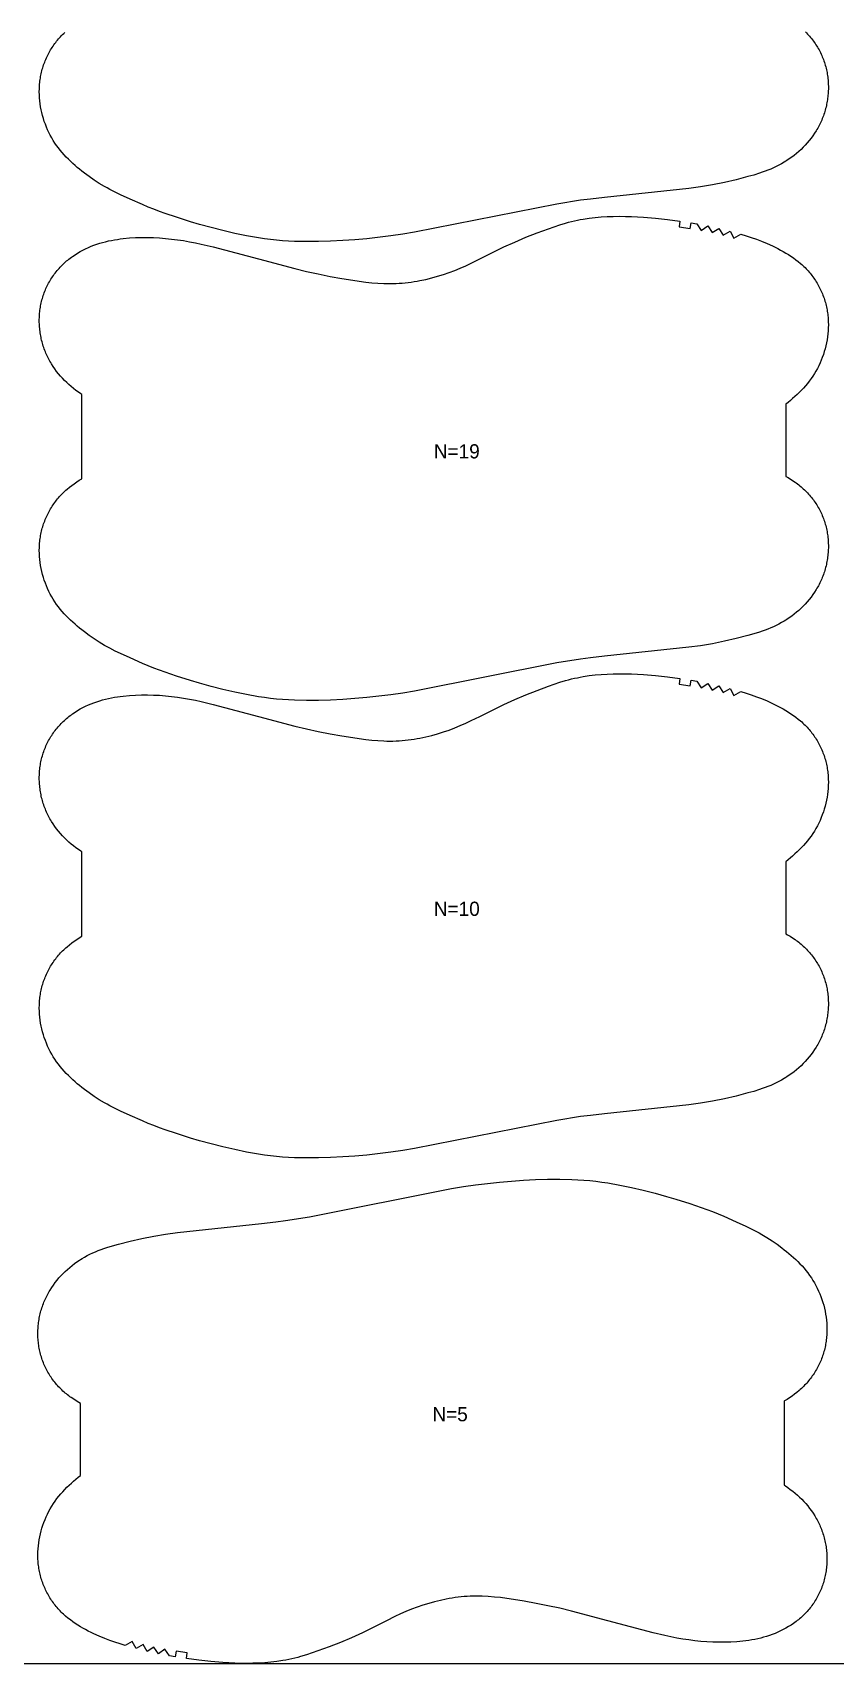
# Model space of a CAD drawing. Header units: inches. Extents: x 0 to 1970, y -81 to 1075.
# Drawn here: x 1126 to 1409, y -81 to 492 of the extents above; entities that cross this region are included whole.
import ezdxf

# ---------------------------------------------------------------- set-up
doc = ezdxf.new("R2010")
doc.units = ezdxf.units.IN

msp = doc.modelspace()

# ---------------------------------------------------------------- linework, layer by layer
at = {"layer": '1'}
for points in [[(0.4971, -81.331), (1970.2823, -81.331), (1970.2823, 1074.6588), (0.4971, 1074.6588), (0.4971, -81.331)], [(1235.0602, 405.9439), (1243.4704, 404.7017), (1245.5853, 404.4778), (1247.7046, 404.3052), (1249.827, 404.1957), (1250.8889, 404.1682), (1251.9511, 404.1609), (1253.0133, 404.1748), (1254.0752, 404.2101), (1255.1364, 404.2663), (1256.1964, 404.343), (1257.255, 404.4399), (1258.3115, 404.5567), (1259.3658, 404.6931), (1260.4172, 404.8486), (1261.4656, 405.0229), (1262.5106, 405.2154), (1264.5904, 405.6532), (1266.6554, 406.1577), (1268.7046, 406.7246), (1270.7368, 407.3504), (1272.7497, 408.035), (1274.7409, 408.7791), (1276.7078, 409.5832), (1278.6495, 410.4456), (1280.5706, 411.3544), (1283.5364, 412.8308), (1291.9892, 417.0387), (1295.8614, 418.7932), (1299.7808, 420.4411), (1303.7362, 421.9978), (1307.7258, 423.4677), (1309.734, 424.1682), (1311.754, 424.8323), (1313.7887, 425.4449), (1314.8126, 425.7271), (1315.8413, 425.9908), (1316.8752, 426.2345), (1317.9137, 426.4582), (1318.9566, 426.6626), (1320.0032, 426.8482), (1322.1059, 427.1652), (1324.2177, 427.4135), (1326.3353, 427.5978), (1328.457, 427.7245), (1330.5813, 427.8), (1332.707, 427.8308), (1334.8328, 427.8225), (1336.958, 427.7759), (1339.0819, 427.6906), (1341.2037, 427.5664), (1345.4395, 427.2069), (1349.6645, 426.7298), (1354.0163, 426.1462), (1353.7302, 424.1668), (1357.6433, 423.5613), (1357.9692, 425.5346), (1359.9407, 425.198), (1361.5365, 422.8733), (1363.8709, 424.4538), (1365.4015, 422.0878), (1367.7785, 423.6004), (1369.2357, 421.189), (1371.658, 422.628), (1373.042, 420.1734), (1375.5071, 421.5389), (1377.3283, 420.9775), (1379.1387, 420.3832), (1380.9358, 419.7514), (1382.7171, 419.0775), (1384.6828, 418.2702), (1386.6212, 417.3994), (1387.5788, 416.9387), (1388.5279, 416.4603), (1389.4679, 415.9634), (1390.3983, 415.4476), (1391.3182, 414.9121), (1392.2259, 414.3556), (1393.1191, 413.777), (1393.9959, 413.1749), (1394.8541, 412.5481), (1395.6915, 411.8953), (1396.5062, 411.2152), (1396.9044, 410.8646), (1397.2961, 410.5066), (1397.681, 410.1413), (1398.0591, 409.7687), (1398.4302, 409.3889), (1398.7942, 409.0021), (1399.1509, 408.6085), (1399.5003, 408.2082), (1399.8422, 407.8013), (1400.1764, 407.3881), (1400.5029, 406.9687), (1400.8216, 406.5431), (1401.1322, 406.1117), (1401.4347, 405.6745), (1401.729, 405.2316), (1402.0149, 404.7833), (1402.2923, 404.3297), (1402.5611, 403.8709), (1402.8211, 403.4071), (1403.0724, 402.9385), (1403.3147, 402.4653), (1403.548, 401.9875), (1403.7722, 401.5055), (1403.9873, 401.0194), (1404.1932, 400.5293), (1404.3897, 400.0354), (1404.5768, 399.538), (1404.7545, 399.0372), (1404.9226, 398.5331), (1405.081, 398.026), (1405.2298, 397.516), (1405.3687, 397.0033), (1405.4977, 396.4881), (1405.6167, 395.9705), (1405.7258, 395.4508), (1405.8248, 394.9291), (1405.9139, 394.4056), (1405.9932, 393.8804), (1406.0628, 393.3539), (1406.1226, 392.826), (1406.1728, 392.2971), (1406.2135, 391.7673), (1406.2447, 391.2368), (1406.2666, 390.7058), (1406.2823, 389.6428), (1406.2613, 388.5798), (1406.2041, 387.5183), (1406.1114, 386.4597), (1405.9837, 385.4049), (1405.8216, 384.3548), (1405.6256, 383.3105), (1405.3962, 382.2726), (1405.1342, 381.2423), (1404.84, 380.2204), (1404.5141, 379.2078), (1404.1572, 378.2055), (1403.7692, 377.2148), (1403.3503, 376.2369), (1402.9006, 375.2733), (1402.42, 374.3252), (1401.9086, 373.3941), (1401.3665, 372.4811), (1400.7938, 371.5877), (1400.1908, 370.715), (1399.5592, 369.8625), (1398.9009, 369.0298), (1398.2179, 368.2163), (1397.5122, 367.4215), (1396.7858, 366.6447), (1396.0406, 365.8855), (1395.2785, 365.1432), (1394.5014, 364.4173), (1393.7102, 363.7073), (1392.9056, 363.0128), (1392.0885, 362.3331), (1391.2823, 361.6974), (1391.2823, 336.3363), (1391.8607, 336.0239), (1392.7789, 335.4877), (1393.6784, 334.9208), (1394.5577, 334.3232), (1394.9893, 334.0129), (1395.4152, 333.6951), (1395.8353, 333.3697), (1396.2494, 333.0367), (1396.6573, 332.6963), (1397.0588, 332.3483), (1397.4537, 331.9929), (1397.8417, 331.63), (1398.2228, 331.2597), (1398.5968, 330.8821), (1398.9635, 330.4973), (1399.3227, 330.1056), (1399.6743, 329.707), (1400.0181, 329.3018), (1400.3541, 328.8899), (1400.682, 328.4716), (1401.0016, 328.0471), (1401.3129, 327.6164), (1401.6156, 327.1797), (1401.9097, 326.7372), (1402.1949, 326.289), (1402.4712, 325.8352), (1402.7383, 325.3761), (1402.9961, 324.9116), (1403.2444, 324.442), (1403.4833, 323.9676), (1403.7126, 323.4884), (1403.9324, 323.0047), (1404.1426, 322.5167), (1404.3431, 322.0246), (1404.5339, 321.5287), (1404.715, 321.0291), (1404.8864, 320.526), (1405.0479, 320.0197), (1405.1997, 319.5103), (1405.3415, 318.9981), (1405.4735, 318.4832), (1405.5955, 317.9659), (1405.7075, 317.4464), (1405.8095, 316.9249), (1405.9015, 316.4016), (1405.9834, 315.8767), (1406.0553, 315.3503), (1406.1173, 314.8227), (1406.1694, 314.2939), (1406.2116, 313.7643), (1406.2439, 313.2339), (1406.2665, 312.703), (1406.2792, 312.1717), (1406.2823, 311.6403), (1406.2756, 311.1088), (1406.2593, 310.5775), (1406.2334, 310.0465), (1406.1978, 309.516), (1406.1527, 308.9863), (1406.0981, 308.4574), (1406.034, 307.9296), (1405.9605, 307.403), (1405.8775, 306.8779), (1405.7851, 306.3543), (1405.6832, 305.8326), (1405.572, 305.3128), (1405.4514, 304.7952), (1405.3214, 304.2798), (1405.1821, 303.767), (1405.0335, 303.2569), (1404.8756, 302.7497), (1404.7084, 302.2455), (1404.5319, 301.7445), (1404.3462, 301.247), (1404.1513, 300.753), (1403.9471, 300.2629), (1403.7338, 299.7766), (1403.5114, 299.2944), (1403.2801, 298.8164), (1403.0401, 298.3426), (1402.7916, 297.8732), (1402.5347, 297.4082), (1402.2695, 296.9478), (1401.9962, 296.492), (1401.426, 295.5947), (1400.8254, 294.7172), (1400.1956, 293.8602), (1399.5378, 293.0246), (1398.8534, 292.211), (1398.1432, 291.42), (1397.4081, 290.6523), (1396.649, 289.9085), (1395.8668, 289.189), (1395.0623, 288.4946), (1394.2365, 287.8257), (1393.3901, 287.1829), (1392.5241, 286.5668), (1391.6397, 285.9774), (1391.2823, 285.7545), (1390.7379, 285.4148), (1389.8197, 284.879), (1388.8865, 284.3699), (1387.9392, 283.8877), (1386.9789, 283.4323), (1386.0068, 283.0038), (1385.0241, 282.6017), (1384.0318, 282.224), (1383.0311, 281.8681), (1382.0232, 281.5315), (1379.9904, 280.9062), (1377.9427, 280.3279), (1373.8268, 279.2595), (1369.6857, 278.3031), (1365.5176, 277.4651), (1361.3256, 276.7567), (1357.1143, 276.1798), (1327.5194, 273.0444), (1322.5572, 272.457), (1319.0765, 272.045), (1310.6835, 270.6852), (1260.641, 260.7677), (1256.4437, 260.0932), (1252.2341, 259.4962), (1243.7909, 258.4933), (1239.5563, 258.1168), (1235.3148, 257.8268), (1231.0687, 257.6182), (1226.8191, 257.4921), (1222.5673, 257.457), (1218.3171, 257.5452), (1216.1941, 257.6468), (1214.0734, 257.7898), (1211.9561, 257.9752), (1209.8431, 258.204), (1207.7352, 258.4766), (1205.6327, 258.7902), (1201.4452, 259.5262), (1197.2817, 260.3857), (1193.1409, 261.3483), (1189.0211, 262.3982), (1184.9242, 263.5328), (1181.7106, 264.486), (1176.7976, 266.0331), (1172.7639, 267.3805), (1170.762, 268.0948), (1168.7755, 268.8481), (1166.8067, 269.6457), (1164.8519, 270.4786), (1160.4321, 272.457), (1157.0873, 273.9542), (1155.1704, 274.8719), (1153.2802, 275.8405), (1152.3479, 276.3489), (1151.4247, 276.8738), (1149.6052, 277.9711), (1147.8217, 279.1276), (1146.0741, 280.3387), (1144.3631, 281.6012), (1143.5, 282.2819), (1142.6938, 282.9176), (1141.8766, 283.5973), (1141.0721, 284.2918), (1140.2809, 285.0018), (1139.5038, 285.7277), (1138.7417, 286.47), (1137.9965, 287.2292), (1137.27, 288.006), (1136.5643, 288.8008), (1135.8814, 289.6143), (1135.2231, 290.447), (1134.5915, 291.2995), (1133.9885, 292.1722), (1133.4157, 293.0656), (1132.8737, 293.9786), (1132.3623, 294.9097), (1131.8817, 295.8578), (1131.432, 296.8214), (1131.0131, 297.7993), (1130.6251, 298.79), (1130.2681, 299.7923), (1129.9423, 300.8049), (1129.6481, 301.8268), (1129.386, 302.8571), (1129.1567, 303.895), (1128.9607, 304.9393), (1128.7986, 305.9894), (1128.6709, 307.0442), (1128.5781, 308.1028), (1128.521, 309.1643), (1128.5, 310.2273), (1128.5157, 311.2903), (1128.5375, 311.8213), (1128.5687, 312.3518), (1128.6094, 312.8816), (1128.6597, 313.4105), (1128.7195, 313.9384), (1128.789, 314.4649), (1128.8683, 314.9901), (1128.9575, 315.5136), (1129.0565, 316.0353), (1129.1655, 316.555), (1129.2846, 317.0726), (1129.4136, 317.5878), (1129.5525, 318.1005), (1129.7012, 318.6105), (1129.8597, 319.1176), (1130.0278, 319.6217), (1130.2054, 320.1225), (1130.3926, 320.6199), (1130.5891, 321.1138), (1130.795, 321.6039), (1131.01, 322.09), (1131.2343, 322.572), (1131.4676, 323.0498), (1131.7099, 323.523), (1131.9611, 323.9916), (1132.2212, 324.4554), (1132.49, 324.9142), (1132.7674, 325.3678), (1133.0533, 325.8161), (1133.3476, 326.259), (1133.6501, 326.6962), (1133.9607, 327.1276), (1134.2794, 327.5532), (1134.6059, 327.9726), (1134.9401, 328.3858), (1135.282, 328.7927), (1135.6313, 329.193), (1135.9881, 329.5866), (1136.3521, 329.9734), (1136.7232, 330.3532), (1137.1012, 330.7258), (1137.4862, 331.0911), (1137.8779, 331.4491), (1138.276, 331.7997), (1139.0907, 332.4798), (1139.9282, 333.1326), (1140.7864, 333.7594), (1141.6632, 334.3615), (1142.5564, 334.9401), (1143.464, 335.4966), (1143.5, 335.5175), (1143.5, 365.17), (1143.1426, 365.3929), (1142.2581, 365.9823), (1141.3922, 366.5984), (1140.5458, 367.2412), (1139.72, 367.9101), (1138.9155, 368.6045), (1138.1333, 369.324), (1137.3742, 370.0678), (1136.6391, 370.8355), (1135.9289, 371.6265), (1135.2444, 372.4401), (1134.5867, 373.2757), (1133.9569, 374.1327), (1133.3563, 375.0102), (1132.7861, 375.9075), (1132.5128, 376.3633), (1132.2476, 376.8237), (1131.9907, 377.2887), (1131.7421, 377.7581), (1131.5022, 378.2319), (1131.2709, 378.7099), (1131.0485, 379.1921), (1130.8352, 379.6784), (1130.631, 380.1685), (1130.4361, 380.6625), (1130.2503, 381.16), (1130.0739, 381.661), (1129.9067, 382.1652), (1129.7487, 382.6724), (1129.6001, 383.1825), (1129.4608, 383.6953), (1129.3309, 384.2107), (1129.2103, 384.7283), (1129.0991, 385.2481), (1128.9972, 385.7698), (1128.9048, 386.2934), (1128.8218, 386.8185), (1128.7483, 387.3451), (1128.6842, 387.8729), (1128.6296, 388.4018), (1128.5845, 388.9315), (1128.5489, 389.462), (1128.523, 389.993), (1128.5067, 390.5243), (1128.5, 391.0558), (1128.503, 391.5872), (1128.5158, 392.1185), (1128.5384, 392.6494), (1128.5707, 393.1798), (1128.6129, 393.7094), (1128.665, 394.2382), (1128.727, 394.7658), (1128.7989, 395.2922), (1128.8808, 395.8171), (1128.9728, 396.3404), (1129.0748, 396.8619), (1129.1868, 397.3814), (1129.3088, 397.8987), (1129.4407, 398.4136), (1129.5826, 398.9258), (1129.7343, 399.4352), (1129.8959, 399.9415), (1130.0673, 400.4446), (1130.2484, 400.9442), (1130.4392, 401.4401), (1130.6397, 401.9322), (1130.8499, 402.4202), (1131.0697, 402.9039), (1131.299, 403.3831), (1131.5379, 403.8575), (1131.7862, 404.3271), (1132.044, 404.7916), (1132.3111, 405.2507), (1132.5873, 405.7045), (1132.8726, 406.1527), (1133.1666, 406.5952), (1133.4694, 407.0319), (1133.7807, 407.4626), (1134.1003, 407.8871), (1134.4282, 408.3054), (1134.7641, 408.7173), (1135.108, 409.1225), (1135.4596, 409.5211), (1135.8188, 409.9128), (1136.1855, 410.2976), (1136.5594, 410.6752), (1136.9405, 411.0455), (1137.3286, 411.4084), (1137.7235, 411.7638), (1138.125, 412.1118), (1138.5328, 412.4522), (1138.9469, 412.7852), (1139.3671, 413.1106), (1139.793, 413.4284), (1140.2246, 413.7387), (1141.1039, 414.3363), (1142.0034, 414.9032), (1142.9216, 415.4394), (1143.8569, 415.9445), (1144.8079, 416.4186), (1145.7733, 416.862), (1146.752, 417.2752), (1147.7428, 417.6588), (1148.7445, 418.0133), (1149.756, 418.3392), (1150.7762, 418.637), (1151.8038, 418.9073), (1152.8379, 419.1508), (1153.8775, 419.3685), (1154.9222, 419.5619), (1155.9712, 419.7322), (1157.0238, 419.8807), (1158.0795, 420.0089), (1160.1971, 420.2093), (1162.3193, 420.3424), (1164.4439, 420.411), (1166.5692, 420.4165), (1168.6935, 420.3603), (1170.8154, 420.2442), (1172.9339, 420.0724), (1175.0482, 419.8494), (1177.1574, 419.58), (1179.2607, 419.2679), (1181.357, 418.9131), (1183.4451, 418.5149), (1185.5238, 418.0722), (1189.6539, 417.0673), (1205.6497, 412.8308), (1218.423, 409.4478), (1222.5576, 408.4572), (1226.7091, 407.5405), (1230.8773, 406.7035), (1235.0602, 405.9439)], [(1235.0602, 244.9869), (1243.4704, 243.7447), (1245.5853, 243.5208), (1247.7046, 243.3482), (1249.827, 243.2387), (1250.8889, 243.2112), (1251.9511, 243.2039), (1253.0133, 243.2178), (1254.0752, 243.2531), (1255.1364, 243.3093), (1256.1964, 243.386), (1257.255, 243.4829), (1258.3115, 243.5997), (1259.3658, 243.7361), (1260.4172, 243.8916), (1261.4656, 244.0659), (1262.5106, 244.2584), (1264.5904, 244.6962), (1266.6554, 245.2007), (1268.7046, 245.7676), (1270.7368, 246.3934), (1272.7497, 247.078), (1274.7409, 247.8221), (1276.7078, 248.6262), (1278.6495, 249.4886), (1280.5706, 250.3974), (1283.5364, 251.8738), (1291.9892, 256.0817), (1295.8614, 257.8362), (1299.7808, 259.4841), (1303.7362, 261.0408), (1307.7258, 262.5107), (1309.734, 263.2112), (1311.754, 263.8753), (1313.7887, 264.4879), (1314.8126, 264.7701), (1315.8413, 265.0338), (1316.8752, 265.2775), (1317.9137, 265.5012), (1318.9566, 265.7056), (1320.0032, 265.8912), (1322.1059, 266.2082), (1324.2177, 266.4565), (1326.3353, 266.6408), (1328.457, 266.7675), (1330.5813, 266.843), (1332.707, 266.8738), (1334.8328, 266.8655), (1336.958, 266.8189), (1339.0819, 266.7336), (1341.2037, 266.6094), (1345.4395, 266.2499), (1349.6645, 265.7728), (1354.0163, 265.1892), (1353.7302, 263.2098), (1357.6433, 262.6043), (1357.9692, 264.5776), (1359.9407, 264.241), (1361.5365, 261.9163), (1363.8709, 263.4968), (1365.4015, 261.1308), (1367.7785, 262.6434), (1369.2357, 260.232), (1371.658, 261.671), (1373.042, 259.2164), (1375.5071, 260.5819), (1377.3283, 260.0205), (1379.1387, 259.4262), (1380.9358, 258.7944), (1382.7171, 258.1205), (1384.6828, 257.3132), (1386.6212, 256.4424), (1387.5788, 255.9817), (1388.5279, 255.5033), (1389.4679, 255.0064), (1390.3983, 254.4906), (1391.3182, 253.9551), (1392.2259, 253.3986), (1393.1191, 252.82), (1393.9959, 252.2179), (1394.8541, 251.5911), (1395.6915, 250.9383), (1396.5062, 250.2582), (1396.9044, 249.9076), (1397.2961, 249.5496), (1397.681, 249.1843), (1398.0591, 248.8117), (1398.4302, 248.4319), (1398.7942, 248.0451), (1399.1509, 247.6515), (1399.5003, 247.2512), (1399.8422, 246.8443), (1400.1764, 246.4311), (1400.5029, 246.0117), (1400.8216, 245.5861), (1401.1322, 245.1547), (1401.4347, 244.7175), (1401.729, 244.2746), (1402.0149, 243.8263), (1402.2923, 243.3727), (1402.5611, 242.9139), (1402.8211, 242.4501), (1403.0724, 241.9815), (1403.3147, 241.5083), (1403.548, 241.0305), (1403.7722, 240.5485), (1403.9873, 240.0624), (1404.1932, 239.5723), (1404.3897, 239.0784), (1404.5768, 238.581), (1404.7545, 238.0802), (1404.9226, 237.5761), (1405.081, 237.069), (1405.2298, 236.559), (1405.3687, 236.0463), (1405.4977, 235.5311), (1405.6167, 235.0135), (1405.7258, 234.4938), (1405.8248, 233.9721), (1405.9139, 233.4486), (1405.9932, 232.9234), (1406.0628, 232.3969), (1406.1226, 231.869), (1406.1728, 231.3401), (1406.2135, 230.8103), (1406.2447, 230.2798), (1406.2666, 229.7488), (1406.2823, 228.6858), (1406.2613, 227.6228), (1406.2041, 226.5613), (1406.1114, 225.5027), (1405.9837, 224.4479), (1405.8216, 223.3978), (1405.6256, 222.3535), (1405.3962, 221.3156), (1405.1342, 220.2853), (1404.84, 219.2634), (1404.5141, 218.2508), (1404.1572, 217.2485), (1403.7692, 216.2578), (1403.3503, 215.2799), (1402.9006, 214.3163), (1402.42, 213.3682), (1401.9086, 212.4371), (1401.3665, 211.5241), (1400.7938, 210.6307), (1400.1908, 209.758), (1399.5592, 208.9055), (1398.9009, 208.0728), (1398.2179, 207.2593), (1397.5122, 206.4645), (1396.7858, 205.6877), (1396.0406, 204.9285), (1395.2785, 204.1862), (1394.5014, 203.4603), (1393.7102, 202.7503), (1392.9056, 202.0558), (1392.0885, 201.3761), (1391.2823, 200.7404), (1391.2823, 175.3793), (1391.8607, 175.0669), (1392.7789, 174.5307), (1393.6784, 173.9638), (1394.5577, 173.3662), (1394.9893, 173.0559), (1395.4152, 172.7381), (1395.8353, 172.4127), (1396.2494, 172.0797), (1396.6573, 171.7393), (1397.0588, 171.3913), (1397.4537, 171.0359), (1397.8417, 170.673), (1398.2228, 170.3027), (1398.5968, 169.9251), (1398.9635, 169.5403), (1399.3227, 169.1486), (1399.6743, 168.75), (1400.0181, 168.3448), (1400.3541, 167.9329), (1400.682, 167.5146), (1401.0016, 167.0901), (1401.3129, 166.6594), (1401.6156, 166.2227), (1401.9097, 165.7802), (1402.1949, 165.332), (1402.4712, 164.8782), (1402.7383, 164.4191), (1402.9961, 163.9546), (1403.2444, 163.485), (1403.4833, 163.0106), (1403.7126, 162.5314), (1403.9324, 162.0477), (1404.1426, 161.5597), (1404.3431, 161.0676), (1404.5339, 160.5717), (1404.715, 160.0721), (1404.8864, 159.569), (1405.0479, 159.0627), (1405.1997, 158.5533), (1405.3415, 158.0411), (1405.4735, 157.5262), (1405.5955, 157.0089), (1405.7075, 156.4894), (1405.8095, 155.9679), (1405.9015, 155.4446), (1405.9834, 154.9197), (1406.0553, 154.3933), (1406.1173, 153.8657), (1406.1694, 153.3369), (1406.2116, 152.8073), (1406.2439, 152.2769), (1406.2665, 151.746), (1406.2792, 151.2147), (1406.2823, 150.6833), (1406.2756, 150.1518), (1406.2593, 149.6205), (1406.2334, 149.0895), (1406.1978, 148.559), (1406.1527, 148.0293), (1406.0981, 147.5004), (1406.034, 146.9726), (1405.9605, 146.446), (1405.8775, 145.9209), (1405.7851, 145.3973), (1405.6832, 144.8756), (1405.572, 144.3558), (1405.4514, 143.8382), (1405.3214, 143.3228), (1405.1821, 142.81), (1405.0335, 142.2999), (1404.8756, 141.7927), (1404.7084, 141.2885), (1404.5319, 140.7875), (1404.3462, 140.29), (1404.1513, 139.796), (1403.9471, 139.3059), (1403.7338, 138.8196), (1403.5114, 138.3374), (1403.2801, 137.8594), (1403.0401, 137.3856), (1402.7916, 136.9162), (1402.5347, 136.4512), (1402.2695, 135.9908), (1401.9962, 135.535), (1401.426, 134.6377), (1400.8254, 133.7602), (1400.1956, 132.9032), (1399.5378, 132.0676), (1398.8534, 131.254), (1398.1432, 130.463), (1397.4081, 129.6953), (1396.649, 128.9515), (1395.8668, 128.232), (1395.0623, 127.5376), (1394.2365, 126.8687), (1393.3901, 126.2259), (1392.5241, 125.6098), (1391.6397, 125.0204), (1391.2823, 124.7975), (1390.7379, 124.4578), (1389.8197, 123.922), (1388.8865, 123.4129), (1387.9392, 122.9307), (1386.9789, 122.4753), (1386.0068, 122.0468), (1385.0241, 121.6447), (1384.0318, 121.267), (1383.0311, 120.9111), (1382.0232, 120.5745), (1379.9904, 119.9492), (1377.9427, 119.3709), (1373.8268, 118.3025), (1369.6857, 117.3461), (1365.5176, 116.5081), (1361.3256, 115.7997), (1357.1143, 115.2228), (1327.5194, 112.0874), (1322.5572, 111.5), (1319.0765, 111.088), (1310.6835, 109.7282), (1260.641, 99.8107), (1256.4437, 99.1362), (1252.2341, 98.5392), (1243.7909, 97.5363), (1239.5563, 97.1598), (1235.3148, 96.8698), (1231.0687, 96.6612), (1226.8191, 96.5351), (1222.5673, 96.5), (1218.3171, 96.5882), (1216.1941, 96.6898), (1214.0734, 96.8328), (1211.9561, 97.0182), (1209.8431, 97.247), (1207.7352, 97.5196), (1205.6327, 97.8332), (1201.4452, 98.5692), (1197.2817, 99.4287), (1193.1409, 100.3913), (1189.0211, 101.4412), (1184.9242, 102.5758), (1181.7106, 103.529), (1176.7976, 105.0761), (1172.7639, 106.4235), (1170.762, 107.1378), (1168.7755, 107.8911), (1166.8067, 108.6887), (1164.8519, 109.5216), (1160.4321, 111.5), (1157.0873, 112.9972), (1155.1704, 113.9149), (1153.2802, 114.8835), (1152.3479, 115.3919), (1151.4247, 115.9168), (1149.6052, 117.0141), (1147.8217, 118.1706), (1146.0741, 119.3817), (1144.3631, 120.6442), (1143.5, 121.3249), (1142.6938, 121.9606), (1141.8766, 122.6403), (1141.0721, 123.3348), (1140.2809, 124.0448), (1139.5038, 124.7707), (1138.7417, 125.513), (1137.9965, 126.2722), (1137.27, 127.049), (1136.5643, 127.8438), (1135.8814, 128.6573), (1135.2231, 129.49), (1134.5915, 130.3425), (1133.9885, 131.2152), (1133.4157, 132.1086), (1132.8737, 133.0216), (1132.3623, 133.9527), (1131.8817, 134.9008), (1131.432, 135.8644), (1131.0131, 136.8423), (1130.6251, 137.833), (1130.2681, 138.8353), (1129.9423, 139.8479), (1129.6481, 140.8698), (1129.386, 141.9001), (1129.1567, 142.938), (1128.9607, 143.9823), (1128.7986, 145.0324), (1128.6709, 146.0872), (1128.5781, 147.1458), (1128.521, 148.2073), (1128.5, 149.2703), (1128.5157, 150.3333), (1128.5375, 150.8643), (1128.5687, 151.3948), (1128.6094, 151.9246), (1128.6597, 152.4535), (1128.7195, 152.9814), (1128.789, 153.5079), (1128.8683, 154.0331), (1128.9575, 154.5566), (1129.0565, 155.0783), (1129.1655, 155.598), (1129.2846, 156.1156), (1129.4136, 156.6308), (1129.5525, 157.1435), (1129.7012, 157.6535), (1129.8597, 158.1606), (1130.0278, 158.6647), (1130.2054, 159.1655), (1130.3926, 159.6629), (1130.5891, 160.1568), (1130.795, 160.6469), (1131.01, 161.133), (1131.2343, 161.615), (1131.4676, 162.0928), (1131.7099, 162.566), (1131.9611, 163.0346), (1132.2212, 163.4984), (1132.49, 163.9572), (1132.7674, 164.4108), (1133.0533, 164.8591), (1133.3476, 165.302), (1133.6501, 165.7392), (1133.9607, 166.1706), (1134.2794, 166.5962), (1134.6059, 167.0156), (1134.9401, 167.4288), (1135.282, 167.8357), (1135.6313, 168.236), (1135.9881, 168.6296), (1136.3521, 169.0164), (1136.7232, 169.3962), (1137.1012, 169.7688), (1137.4862, 170.1341), (1137.8779, 170.4921), (1138.276, 170.8427), (1139.0907, 171.5228), (1139.9282, 172.1756), (1140.7864, 172.8024), (1141.6632, 173.4045), (1142.5564, 173.9831), (1143.464, 174.5396), (1143.5, 174.5605), (1143.5, 204.213), (1143.1426, 204.4359), (1142.2581, 205.0253), (1141.3922, 205.6414), (1140.5458, 206.2842), (1139.72, 206.9531), (1138.9155, 207.6475), (1138.1333, 208.367), (1137.3742, 209.1108), (1136.6391, 209.8785), (1135.9289, 210.6695), (1135.2444, 211.4831), (1134.5867, 212.3187), (1133.9569, 213.1757), (1133.3563, 214.0532), (1132.7861, 214.9505), (1132.5128, 215.4063), (1132.2476, 215.8667), (1131.9907, 216.3317), (1131.7421, 216.8011), (1131.5022, 217.2749), (1131.2709, 217.7529), (1131.0485, 218.2351), (1130.8352, 218.7214), (1130.631, 219.2115), (1130.4361, 219.7055), (1130.2503, 220.203), (1130.0739, 220.704), (1129.9067, 221.2082), (1129.7487, 221.7154), (1129.6001, 222.2255), (1129.4608, 222.7383), (1129.3309, 223.2537), (1129.2103, 223.7713), (1129.0991, 224.2911), (1128.9972, 224.8128), (1128.9048, 225.3364), (1128.8218, 225.8615), (1128.7483, 226.3881), (1128.6842, 226.9159), (1128.6296, 227.4448), (1128.5845, 227.9745), (1128.5489, 228.505), (1128.523, 229.036), (1128.5067, 229.5673), (1128.5, 230.0988), (1128.503, 230.6302), (1128.5158, 231.1615), (1128.5384, 231.6924), (1128.5707, 232.2228), (1128.6129, 232.7524), (1128.665, 233.2812), (1128.727, 233.8088), (1128.7989, 234.3352), (1128.8808, 234.8601), (1128.9728, 235.3834), (1129.0748, 235.9049), (1129.1868, 236.4244), (1129.3088, 236.9417), (1129.4407, 237.4566), (1129.5826, 237.9688), (1129.7343, 238.4782), (1129.8959, 238.9845), (1130.0673, 239.4876), (1130.2484, 239.9872), (1130.4392, 240.4831), (1130.6397, 240.9752), (1130.8499, 241.4632), (1131.0697, 241.9469), (1131.299, 242.4261), (1131.5379, 242.9005), (1131.7862, 243.3701), (1132.044, 243.8346), (1132.3111, 244.2937), (1132.5873, 244.7475), (1132.8726, 245.1957), (1133.1666, 245.6382), (1133.4694, 246.0749), (1133.7807, 246.5056), (1134.1003, 246.9301), (1134.4282, 247.3484), (1134.7641, 247.7603), (1135.108, 248.1655), (1135.4596, 248.5641), (1135.8188, 248.9558), (1136.1855, 249.3406), (1136.5594, 249.7182), (1136.9405, 250.0885), (1137.3286, 250.4514), (1137.7235, 250.8068), (1138.125, 251.1548), (1138.5328, 251.4952), (1138.9469, 251.8282), (1139.3671, 252.1536), (1139.793, 252.4714), (1140.2246, 252.7817), (1141.1039, 253.3793), (1142.0034, 253.9462), (1142.9216, 254.4824), (1143.8569, 254.9875), (1144.8079, 255.4616), (1145.7733, 255.905), (1146.752, 256.3182), (1147.7428, 256.7018), (1148.7445, 257.0563), (1149.756, 257.3822), (1150.7762, 257.68), (1151.8038, 257.9503), (1152.8379, 258.1938), (1153.8775, 258.4115), (1154.9222, 258.6049), (1155.9712, 258.7752), (1157.0238, 258.9237), (1158.0795, 259.0519), (1160.1971, 259.2523), (1162.3193, 259.3854), (1164.4439, 259.454), (1166.5692, 259.4595), (1168.6935, 259.4033), (1170.8154, 259.2872), (1172.9339, 259.1154), (1175.0482, 258.8924), (1177.1574, 258.623), (1179.2607, 258.3109), (1181.357, 257.9561), (1183.4451, 257.5579), (1185.5238, 257.1152), (1189.6539, 256.1103), (1205.6497, 251.8738), (1218.423, 248.4908), (1222.5576, 247.5002), (1226.7091, 246.5835), (1230.8773, 245.7465), (1235.0602, 244.9869)], [(1299.2191, -59.444), (1290.8089, -58.2018), (1288.694, -57.9779), (1286.5747, -57.8054), (1284.4524, -57.6958), (1283.3905, -57.6683), (1282.3283, -57.661), (1281.2661, -57.675), (1280.2041, -57.7102), (1279.143, -57.7664), (1278.0829, -57.8431), (1277.0244, -57.9401), (1275.9678, -58.0569), (1274.9136, -58.1932), (1273.8621, -58.3487), (1272.8137, -58.523), (1271.7687, -58.7156), (1269.689, -59.1534), (1267.624, -59.6579), (1265.5747, -60.2248), (1263.5425, -60.8506), (1261.5296, -61.5352), (1259.5384, -62.2792), (1257.5715, -63.0833), (1255.6298, -63.9457), (1253.7088, -64.8545), (1250.7429, -66.331), (1242.2901, -70.5389), (1238.4179, -72.2934), (1234.4986, -73.9413), (1230.5431, -75.4979), (1226.5535, -76.9679), (1224.5453, -77.6683), (1222.5254, -78.3324), (1220.4906, -78.945), (1219.4668, -79.2273), (1218.438, -79.491), (1217.4042, -79.7346), (1216.3656, -79.9584), (1215.3227, -80.1628), (1214.2761, -80.3484), (1212.1735, -80.6653), (1210.0616, -80.9136), (1207.944, -81.098), (1205.8224, -81.2246), (1203.6981, -81.3001), (1201.5724, -81.331), (1199.4465, -81.3227), (1197.3213, -81.276), (1195.1975, -81.1907), (1193.0756, -81.0665), (1188.8399, -80.7071), (1184.6149, -80.2299), (1180.263, -79.6464), (1180.5492, -77.667), (1176.6361, -77.0615), (1176.3101, -79.0348), (1174.3386, -78.6981), (1172.7428, -76.3734), (1170.4085, -77.954), (1168.8779, -75.588), (1166.5009, -77.1006), (1165.0436, -74.6892), (1162.6213, -76.1282), (1161.2373, -73.6736), (1158.7723, -75.0391), (1156.951, -74.4776), (1155.1406, -73.8834), (1153.3435, -73.2516), (1151.5622, -72.5776), (1149.5965, -71.7703), (1147.6581, -70.8996), (1146.7005, -70.4389), (1145.7514, -69.9604), (1144.8114, -69.4636), (1143.881, -68.9478), (1142.9611, -68.4122), (1142.0534, -67.8557), (1141.1602, -67.2771), (1140.2835, -66.675), (1139.4253, -66.0482), (1138.5878, -65.3954), (1137.7731, -64.7154), (1137.3749, -64.3647), (1136.9833, -64.0068), (1136.5983, -63.6415), (1136.2202, -63.2688), (1135.8491, -62.889), (1135.4851, -62.5022), (1135.1284, -62.1086), (1134.779, -61.7083), (1134.4372, -61.3015), (1134.1029, -60.8883), (1133.7764, -60.4688), (1133.4578, -60.0433), (1133.1471, -59.6118), (1132.8446, -59.1746), (1132.5503, -58.7318), (1132.2644, -58.2835), (1131.987, -57.8298), (1131.7182, -57.3711), (1131.4582, -56.9073), (1131.207, -56.4387), (1130.9647, -55.9654), (1130.7313, -55.4877), (1130.5071, -55.0057), (1130.292, -54.5195), (1130.0862, -54.0294), (1129.8896, -53.5356), (1129.7025, -53.0382), (1129.5248, -52.5373), (1129.3567, -52.0332), (1129.1983, -51.5261), (1129.0496, -51.0161), (1128.9107, -50.5034), (1128.7816, -49.9882), (1128.6626, -49.4706), (1128.5536, -48.9509), (1128.4545, -48.4292), (1128.3654, -47.9057), (1128.2861, -47.3806), (1128.2166, -46.854), (1128.1567, -46.3262), (1128.1065, -45.7973), (1128.0658, -45.2675), (1128.0346, -44.737), (1128.0128, -44.2059), (1127.9971, -43.1429), (1128.0181, -42.0799), (1128.0752, -41.0185), (1128.1679, -39.9598), (1128.2956, -38.905), (1128.4578, -37.855), (1128.6538, -36.8106), (1128.8831, -35.7728), (1129.1451, -34.7425), (1129.4394, -33.7206), (1129.7652, -32.708), (1130.1222, -31.7057), (1130.5101, -30.7149), (1130.929, -29.7371), (1131.3788, -28.7734), (1131.8594, -27.8254), (1132.3707, -26.8942), (1132.9128, -25.9813), (1133.4855, -25.0879), (1134.0885, -24.2151), (1134.7201, -23.3626), (1135.3784, -22.53), (1136.0614, -21.7165), (1136.7671, -20.9216), (1137.4935, -20.1449), (1138.2388, -19.3856), (1139.0008, -18.6434), (1139.7779, -17.9175), (1140.5691, -17.2075), (1141.3737, -16.5129), (1142.1909, -15.8333), (1142.9971, -15.1975), (1142.9971, 10.1636), (1142.4186, 10.476), (1141.5005, 11.0121), (1140.6009, 11.5791), (1139.7216, 12.1767), (1139.2901, 12.4869), (1138.8641, 12.8048), (1138.444, 13.1302), (1138.0299, 13.4631), (1137.622, 13.8036), (1137.2205, 14.1515), (1136.8257, 14.507), (1136.4376, 14.8699), (1136.0565, 15.2402), (1135.6825, 15.6178), (1135.3159, 16.0025), (1134.9567, 16.3942), (1134.605, 16.7928), (1134.2612, 17.1981), (1133.9252, 17.6099), (1133.5974, 18.0282), (1133.2777, 18.4528), (1132.9664, 18.8835), (1132.6637, 19.3201), (1132.3696, 19.7626), (1132.0844, 20.2108), (1131.8082, 20.6646), (1131.5411, 21.1238), (1131.2833, 21.5882), (1131.0349, 22.0578), (1130.796, 22.5323), (1130.5667, 23.0115), (1130.3469, 23.4952), (1130.1368, 23.9831), (1129.9363, 24.4752), (1129.7454, 24.9712), (1129.5643, 25.4708), (1129.3929, 25.9738), (1129.2314, 26.4802), (1129.0797, 26.9896), (1128.9378, 27.5018), (1128.8058, 28.0166), (1128.6838, 28.5339), (1128.5718, 29.0534), (1128.4698, 29.5749), (1128.3779, 30.0982), (1128.2959, 30.6232), (1128.224, 31.1495), (1128.162, 31.6772), (1128.1099, 32.2059), (1128.0678, 32.7355), (1128.0354, 33.2659), (1128.0129, 33.7968), (1128.0001, 34.3281), (1127.9971, 34.8596), (1128.0037, 35.3911), (1128.02, 35.9224), (1128.046, 36.4534), (1128.0815, 36.9838), (1128.1266, 37.5136), (1128.1812, 38.0424), (1128.2453, 38.5703), (1128.3189, 39.0968), (1128.4019, 39.622), (1128.4943, 40.1455), (1128.5961, 40.6673), (1128.7073, 41.187), (1128.8279, 41.7047), (1128.9579, 42.22), (1129.0972, 42.7328), (1129.2458, 43.2429), (1129.4037, 43.7502), (1129.5709, 44.2544), (1129.7474, 44.7553), (1129.9331, 45.2529), (1130.1281, 45.7468), (1130.3322, 46.237), (1130.5456, 46.7232), (1130.7679, 47.2054), (1130.9992, 47.6834), (1131.2392, 48.1572), (1131.4877, 48.6266), (1131.7447, 49.0916), (1132.0099, 49.552), (1132.2831, 50.0078), (1132.8533, 50.9051), (1133.454, 51.7826), (1134.0838, 52.6396), (1134.7415, 53.4753), (1135.4259, 54.2889), (1136.1361, 55.0798), (1136.8712, 55.8475), (1137.6303, 56.5914), (1138.4125, 57.3108), (1139.217, 58.0053), (1140.0429, 58.6742), (1140.8892, 59.3169), (1141.7552, 59.933), (1142.6396, 60.5224), (1142.9971, 60.7454), (1143.5415, 61.085), (1144.4596, 61.6209), (1145.3929, 62.1299), (1146.3402, 62.6122), (1147.3004, 63.0675), (1148.2725, 63.4961), (1149.2553, 63.8982), (1150.2476, 64.2759), (1151.2483, 64.6318), (1152.2562, 64.9684), (1154.289, 65.5936), (1156.3367, 66.1719), (1160.4525, 67.2404), (1164.5937, 68.1967), (1168.7617, 69.0348), (1172.9538, 69.7432), (1177.1651, 70.32), (1206.76, 73.4555), (1211.7221, 74.0429), (1215.2028, 74.4549), (1223.5958, 75.8147), (1273.6383, 85.7322), (1277.8356, 86.4066), (1282.0452, 87.0037), (1290.4885, 88.0065), (1294.7231, 88.383), (1298.9646, 88.673), (1303.2106, 88.8816), (1307.4602, 89.0077), (1311.712, 89.0429), (1315.9622, 88.9547), (1318.0853, 88.8531), (1320.2059, 88.7101), (1322.3232, 88.5247), (1324.4362, 88.2958), (1326.5441, 88.0232), (1328.6466, 87.7097), (1332.8341, 86.9736), (1336.9976, 86.1141), (1341.1385, 85.1516), (1345.2582, 84.1017), (1349.3552, 82.9671), (1352.5688, 82.0139), (1357.4818, 80.4667), (1361.5155, 79.1193), (1363.5173, 78.405), (1365.5039, 77.6517), (1367.4727, 76.8542), (1369.4275, 76.0212), (1373.8472, 74.0429), (1377.192, 72.5457), (1379.1089, 71.6279), (1380.9991, 70.6594), (1381.9314, 70.151), (1382.8546, 69.626), (1384.6741, 68.5288), (1386.4576, 67.3723), (1388.2053, 66.1612), (1389.9162, 64.8986), (1390.7793, 64.218), (1391.5855, 63.5822), (1392.4027, 62.9026), (1393.2073, 62.208), (1393.9985, 61.498), (1394.7756, 60.7721), (1395.5376, 60.0299), (1396.2828, 59.2706), (1397.0093, 58.4939), (1397.715, 57.699), (1398.398, 56.8855), (1399.0563, 56.0529), (1399.6879, 55.2004), (1400.2909, 54.3276), (1400.8636, 53.4342), (1401.4057, 52.5213), (1401.917, 51.5901), (1402.3976, 50.6421), (1402.8474, 49.6784), (1403.2663, 48.7006), (1403.6542, 47.7098), (1404.0112, 46.7075), (1404.337, 45.6949), (1404.6312, 44.673), (1404.8933, 43.6427), (1405.1226, 42.6049), (1405.3186, 41.5605), (1405.4808, 40.5105), (1405.6085, 39.4557), (1405.7012, 38.397), (1405.7583, 37.3355), (1405.7793, 36.2726), (1405.7636, 35.2096), (1405.7418, 34.6785), (1405.7106, 34.148), (1405.6699, 33.6182), (1405.6197, 33.0893), (1405.5598, 32.5615), (1405.4903, 32.0349), (1405.411, 31.5098), (1405.3219, 30.9863), (1405.2228, 30.4646), (1405.1138, 29.9449), (1404.9947, 29.4273), (1404.8657, 28.9121), (1404.7268, 28.3994), (1404.5781, 27.8894), (1404.4196, 27.3823), (1404.2516, 26.8782), (1404.0739, 26.3773), (1403.8868, 25.8799), (1403.6902, 25.3861), (1403.4844, 24.896), (1403.2693, 24.4098), (1403.045, 23.9278), (1402.8117, 23.4501), (1402.5694, 22.9768), (1402.3182, 22.5082), (1402.0582, 22.0444), (1401.7894, 21.5857), (1401.512, 21.132), (1401.2261, 20.6837), (1400.9318, 20.2409), (1400.6293, 19.8037), (1400.3186, 19.3722), (1400, 18.9467), (1399.6735, 18.5272), (1399.3392, 18.114), (1398.9974, 17.7072), (1398.648, 17.3069), (1398.2913, 16.9133), (1397.9273, 16.5265), (1397.5562, 16.1467), (1397.1781, 15.774), (1396.7931, 15.4087), (1396.4015, 15.0508), (1396.0033, 14.7001), (1395.1886, 14.0201), (1394.3511, 13.3673), (1393.4929, 12.7405), (1392.6162, 12.1384), (1391.7229, 11.5598), (1390.8153, 11.0033), (1390.7793, 10.9824), (1390.7793, -18.6701), (1391.1368, -18.8931), (1392.0212, -19.4825), (1392.8871, -20.0986), (1393.7335, -20.7413), (1394.5594, -21.4102), (1395.3639, -22.1047), (1396.1461, -22.8241), (1396.9052, -23.568), (1397.6403, -24.3357), (1398.3505, -25.1266), (1399.0349, -25.9402), (1399.6926, -26.7759), (1400.3224, -27.6329), (1400.9231, -28.5104), (1401.4932, -29.4077), (1401.7665, -29.8635), (1402.0317, -30.3239), (1402.2887, -30.7889), (1402.5372, -31.2583), (1402.7772, -31.7321), (1403.0084, -32.2101), (1403.2308, -32.6923), (1403.4442, -33.1785), (1403.6483, -33.6687), (1403.8433, -34.1626), (1404.029, -34.6602), (1404.2055, -35.1611), (1404.3727, -35.6653), (1404.5306, -36.1726), (1404.6792, -36.6827), (1404.8185, -37.1955), (1404.9485, -37.7108), (1405.0691, -38.2285), (1405.1803, -38.7482), (1405.2821, -39.27), (1405.3745, -39.7935), (1405.4575, -40.3187), (1405.5311, -40.8452), (1405.5952, -41.3731), (1405.6498, -41.9019), (1405.6949, -42.4317), (1405.7304, -42.9621), (1405.7564, -43.4931), (1405.7727, -44.0244), (1405.7793, -44.5559), (1405.7763, -45.0874), (1405.7635, -45.6187), (1405.741, -46.1496), (1405.7086, -46.68), (1405.6664, -47.2096), (1405.6144, -47.7383), (1405.5524, -48.266), (1405.4804, -48.7923), (1405.3985, -49.3173), (1405.3066, -49.8406), (1405.2046, -50.3621), (1405.0926, -50.8816), (1404.9705, -51.3989), (1404.8386, -51.9137), (1404.6967, -52.4259), (1404.545, -52.9353), (1404.3834, -53.4417), (1404.2121, -53.9447), (1404.031, -54.4443), (1403.8401, -54.9403), (1403.6396, -55.4324), (1403.4294, -55.9203), (1403.2097, -56.404), (1402.9803, -56.8832), (1402.7415, -57.3577), (1402.4931, -57.8273), (1402.2353, -58.2917), (1401.9682, -58.7509), (1401.692, -59.2047), (1401.4068, -59.6529), (1401.1127, -60.0954), (1400.8099, -60.532), (1400.4987, -60.9627), (1400.179, -61.3873), (1399.8511, -61.8056), (1399.5152, -62.2174), (1399.1713, -62.6227), (1398.8197, -63.0213), (1398.4605, -63.413), (1398.0939, -63.7977), (1397.7199, -64.1753), (1397.3388, -64.5456), (1396.9507, -64.9085), (1396.5558, -65.2639), (1396.1544, -65.6119), (1395.7465, -65.9524), (1395.3324, -66.2853), (1394.9123, -66.6107), (1394.4863, -66.9286), (1394.0547, -67.2388), (1393.1755, -67.8364), (1392.2759, -68.4034), (1391.3577, -68.9395), (1390.4224, -69.4447), (1389.4714, -69.9187), (1388.506, -70.3621), (1387.5274, -70.7753), (1386.5366, -71.1589), (1385.5348, -71.5134), (1384.5233, -71.8393), (1383.5031, -72.1372), (1382.4755, -72.4075), (1381.4415, -72.6509), (1380.4018, -72.8686), (1379.3571, -73.062), (1378.3081, -73.2323), (1377.2555, -73.3809), (1376.1998, -73.509), (1374.0822, -73.7094), (1371.96, -73.8425), (1369.8355, -73.9111), (1367.7102, -73.9167), (1365.5858, -73.8605), (1363.4639, -73.7444), (1361.3454, -73.5725), (1359.2312, -73.3496), (1357.1219, -73.0802), (1355.0186, -72.7681), (1352.9224, -72.4133), (1350.8343, -72.015), (1348.7555, -71.5723), (1344.6254, -70.5675), (1328.6296, -66.331), (1315.8563, -62.948), (1311.7218, -61.9574), (1307.5702, -61.0406), (1303.402, -60.2037), (1299.2191, -59.444)]]:
    msp.add_lwpolyline(points, close=True, dxfattribs=at)
msp.add_lwpolyline([(1398.2228, 492.7167), (1398.5968, 492.3391), (1398.9635, 491.9543), (1399.3227, 491.5626), (1399.6743, 491.164), (1400.0181, 490.7588), (1400.3541, 490.3469), (1400.682, 489.9286), (1401.0016, 489.5041), (1401.3129, 489.0734), (1401.6156, 488.6367), (1401.9097, 488.1942), (1402.1949, 487.746), (1402.4712, 487.2922), (1402.7383, 486.8331), (1402.9961, 486.3686), (1403.2444, 485.899), (1403.4833, 485.4246), (1403.7126, 484.9454), (1403.9324, 484.4617), (1404.1426, 483.9737), (1404.3431, 483.4816), (1404.5339, 482.9857), (1404.715, 482.4861), (1404.8864, 481.983), (1405.0479, 481.4767), (1405.1997, 480.9673), (1405.3415, 480.4551), (1405.4735, 479.9402), (1405.5955, 479.4229), (1405.7075, 478.9034), (1405.8095, 478.3819), (1405.9015, 477.8586), (1405.9834, 477.3337), (1406.0553, 476.8073), (1406.1173, 476.2797), (1406.1694, 475.7509), (1406.2116, 475.2213), (1406.2439, 474.6909), (1406.2665, 474.16), (1406.2792, 473.6287), (1406.2823, 473.0973), (1406.2756, 472.5658), (1406.2593, 472.0345), (1406.2334, 471.5035), (1406.1978, 470.973), (1406.1527, 470.4433), (1406.0981, 469.9144), (1406.034, 469.3866), (1405.9605, 468.86), (1405.8775, 468.3349), (1405.7851, 467.8113), (1405.6832, 467.2896), (1405.572, 466.7698), (1405.4514, 466.2522), (1405.3214, 465.7368), (1405.1821, 465.224), (1405.0335, 464.7139), (1404.8756, 464.2067), (1404.7084, 463.7025), (1404.5319, 463.2015), (1404.3462, 462.704), (1404.1513, 462.21), (1403.9471, 461.7199), (1403.7338, 461.2336), (1403.5114, 460.7514), (1403.2801, 460.2734), (1403.0401, 459.7996), (1402.7916, 459.3302), (1402.5347, 458.8652), (1402.2695, 458.4048), (1401.9962, 457.949), (1401.426, 457.0517), (1400.8254, 456.1742), (1400.1956, 455.3172), (1399.5378, 454.4816), (1398.8534, 453.668), (1398.1432, 452.877), (1397.4081, 452.1093), (1396.649, 451.3655), (1395.8668, 450.646), (1395.0623, 449.9516), (1394.2365, 449.2827), (1393.3901, 448.6399), (1392.5241, 448.0238), (1391.6397, 447.4344), (1391.2823, 447.2115), (1390.7379, 446.8718), (1389.8197, 446.336), (1388.8865, 445.8269), (1387.9392, 445.3447), (1386.9789, 444.8893), (1386.0068, 444.4608), (1385.0241, 444.0587), (1384.0318, 443.681), (1383.0311, 443.3251), (1382.0232, 442.9885), (1379.9904, 442.3632), (1377.9427, 441.7849), (1373.8268, 440.7165), (1369.6857, 439.7601), (1365.5176, 438.9221), (1361.3256, 438.2137), (1357.1143, 437.6368), (1327.5194, 434.5014), (1322.5572, 433.914), (1319.0765, 433.502), (1310.6835, 432.1422), (1260.641, 422.2247), (1256.4437, 421.5502), (1252.2341, 420.9532), (1243.7909, 419.9503), (1239.5563, 419.5738), (1235.3148, 419.2838), (1231.0687, 419.0752), (1226.8191, 418.9491), (1222.5673, 418.914), (1218.3171, 419.0022), (1216.1941, 419.1038), (1214.0734, 419.2468), (1211.9561, 419.4322), (1209.8431, 419.661), (1207.7352, 419.9336), (1205.6327, 420.2472), (1201.4452, 420.9832), (1197.2817, 421.8427), (1193.1409, 422.8053), (1189.0211, 423.8552), (1184.9242, 424.9898), (1181.7106, 425.943), (1176.7976, 427.4901), (1172.7639, 428.8375), (1170.762, 429.5518), (1168.7755, 430.3051), (1166.8067, 431.1027), (1164.8519, 431.9356), (1160.4321, 433.914), (1157.0873, 435.4112), (1155.1704, 436.3289), (1153.2802, 437.2975), (1152.3479, 437.8059), (1151.4247, 438.3308), (1149.6052, 439.4281), (1147.8217, 440.5846), (1146.0741, 441.7957), (1144.3631, 443.0582), (1143.5, 443.7389), (1142.6938, 444.3746), (1141.8766, 445.0543), (1141.0721, 445.7488), (1140.2809, 446.4588), (1139.5038, 447.1847), (1138.7417, 447.927), (1137.9965, 448.6862), (1137.27, 449.463), (1136.5643, 450.2578), (1135.8814, 451.0713), (1135.2231, 451.904), (1134.5915, 452.7565), (1133.9885, 453.6292), (1133.4157, 454.5226), (1132.8737, 455.4356), (1132.3623, 456.3667), (1131.8817, 457.3148), (1131.432, 458.2784), (1131.0131, 459.2563), (1130.6251, 460.247), (1130.2681, 461.2493), (1129.9423, 462.2619), (1129.6481, 463.2838), (1129.386, 464.3141), (1129.1567, 465.352), (1128.9607, 466.3963), (1128.7986, 467.4464), (1128.6709, 468.5012), (1128.5781, 469.5598), (1128.521, 470.6213), (1128.5, 471.6843), (1128.5157, 472.7473), (1128.5375, 473.2783), (1128.5687, 473.8088), (1128.6094, 474.3386), (1128.6597, 474.8675), (1128.7195, 475.3954), (1128.789, 475.9219), (1128.8683, 476.4471), (1128.9575, 476.9706), (1129.0565, 477.4923), (1129.1655, 478.012), (1129.2846, 478.5296), (1129.4136, 479.0448), (1129.5525, 479.5575), (1129.7012, 480.0675), (1129.8597, 480.5746), (1130.0278, 481.0787), (1130.2054, 481.5795), (1130.3926, 482.0769), (1130.5891, 482.5708), (1130.795, 483.0609), (1131.01, 483.547), (1131.2343, 484.029), (1131.4676, 484.5068), (1131.7099, 484.98), (1131.9611, 485.4486), (1132.2212, 485.9124), (1132.49, 486.3712), (1132.7674, 486.8248), (1133.0533, 487.2731), (1133.3476, 487.716), (1133.6501, 488.1532), (1133.9607, 488.5846), (1134.2794, 489.0102), (1134.6059, 489.4296), (1134.9401, 489.8428), (1135.282, 490.2497), (1135.6313, 490.65), (1135.9881, 491.0436), (1136.3521, 491.4304), (1136.7232, 491.8102), (1137.1012, 492.1828), (1137.4862, 492.5481)], dxfattribs=at)

# ---------------------------------------------------------------- texts
for s, p in [('N=19', (1267.3911, 342.6439)), ('N=10', (1267.3911, 181.6869)), ('N=5', (1266.8882, 3.8559))]:
    msp.add_text(s, height=5, dxfattribs=at).set_placement(p)

doc.saveas('drawing.dxf')
